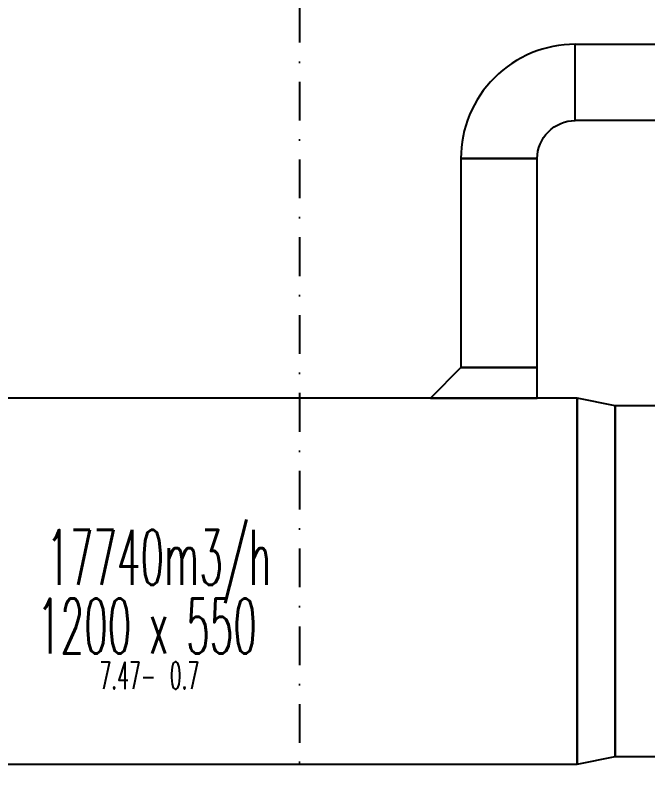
# Model space of a CAD drawing. Header units: inches. Extents: x -772 to 6765, y -813 to 4093.
# Drawn here: x 1156.8 to 1364.1, y 909.8 to 1157.8 of the extents above; entities that cross this region are included whole.
import ezdxf
from ezdxf.enums import TextEntityAlignment as Align

# ---------------------------------------------------------------- set-up
doc = ezdxf.new("R2010")
doc.units = ezdxf.units.IN
doc.header["$MEASUREMENT"] = 0
doc.linetypes.add('DASHDOT', pattern=[25.4, 12.7, -6.35, 0, -6.35])
doc.layers.add('H_STR_Aks', color=250, linetype='DASHDOT')
doc.layers.add('MTY-UFLEME-KANALI', color=20, linetype='Continuous')
doc.layers.add('HIZ-PA', color=253, linetype='Continuous', lineweight=0, transparency=0.5)
doc.layers.add('MTY-UFLEME-KANALI-CAP', color=21, linetype='Continuous', lineweight=0)
doc.styles.add('CAP', font='simplxtw.shx', dxfattribs={"width": 0.65})

# ---------------------------------------------------------------- blocks, each defined once
blk = doc.blocks.new('*U295')
at = {"layer": 'HIZ-PA', "color": 3, "style": 'CAP', "width": 0.5}
blk.add_attdef('HIZ', text='', height=0.5, dxfattribs=at).set_placement((-0.049, -1.954), align=Align.BOTTOM_RIGHT)
blk.add_attdef('PA', text='', height=0.5, dxfattribs=at).set_placement((0.201, -1.954), align=Align.BOTTOM_LEFT)
at = {"layer": 'MTY-UFLEME-KANALI-CAP', "color": 7, "style": 'CAP', "width": 0.5}
for tag, p in [('DEBI', (0.001, -0.204)), ('X', (0.001, -1.454))]:
    blk.add_attdef(tag, text='', height=1, dxfattribs=at).set_placement(p, align=Align.BOTTOM_CENTER)
blk.add_attdef('A', text='', height=1, dxfattribs=at).set_placement((-0.499, -1.454), align=Align.BOTTOM_RIGHT)
blk.add_attdef('B', text='', height=1, dxfattribs=at).set_placement((0.501, -1.454), align=Align.BOTTOM_LEFT)
blk = doc.blocks.new('mekanik')
at = {"layer": 'MTY-UFLEME-KANALI'}
blk.add_lwpolyline([(20610.37, 7963.28), (20610.37, 7988.28), (20610.37, 7988.28, 0.414214), (20572.87, 7950.78), (20572.87, 7950.78), (20597.87, 7950.78, -0.414214), (20610.37, 7963.28)], format="xyb", close=True, dxfattribs=at)
for points in [[(20696.31, 7988.28), (20696.31, 7963.28), (20610.37, 7963.28), (20610.37, 7988.28)], [(20597.87, 7882.31), (20597.87, 7950.78), (20572.87, 7950.78), (20572.87, 7882.31)], [(20562.87, 7872.31), (20597.87, 7872.31), (20597.87, 7882.31), (20572.87, 7882.31)], [(20610.94, 7752.31), (20610.94, 7872.31), (20322.5, 7872.31), (20322.5, 7752.31)], [(20610.94, 7872.31), (20610.94, 7752.31), (20623.44, 7754.81), (20623.44, 7869.81)], [(21114.54, 7754.81), (21114.54, 7869.81), (20623.44, 7869.81), (20623.44, 7754.81)]]:
    blk.add_lwpolyline(points, close=True, dxfattribs=at)
at = {"layer": 'MTY-UFLEME-KANALI-CAP', "xscale": 18, "yscale": 18, "zscale": 18}
blk.add_blockref('*U295', (20473.87, 7809.35), dxfattribs=at).add_auto_attribs({'DEBI': '17740m3/h', 'X': 'x', 'A': '1200', 'B': '550', 'PA': '0.7', 'HIZ': '7.47-'})

msp = doc.modelspace()

# ---------------------------------------------------------------- linework, layer by layer
at = {"layer": 'H_STR_Aks'}
msp.add_line((1250, 4043), (1250, -712.77), dxfattribs=at)

# ---------------------------------------------------------------- block references
msp.add_blockref('mekanik', (-19270, -6840))

doc.saveas('drawing.dxf')
